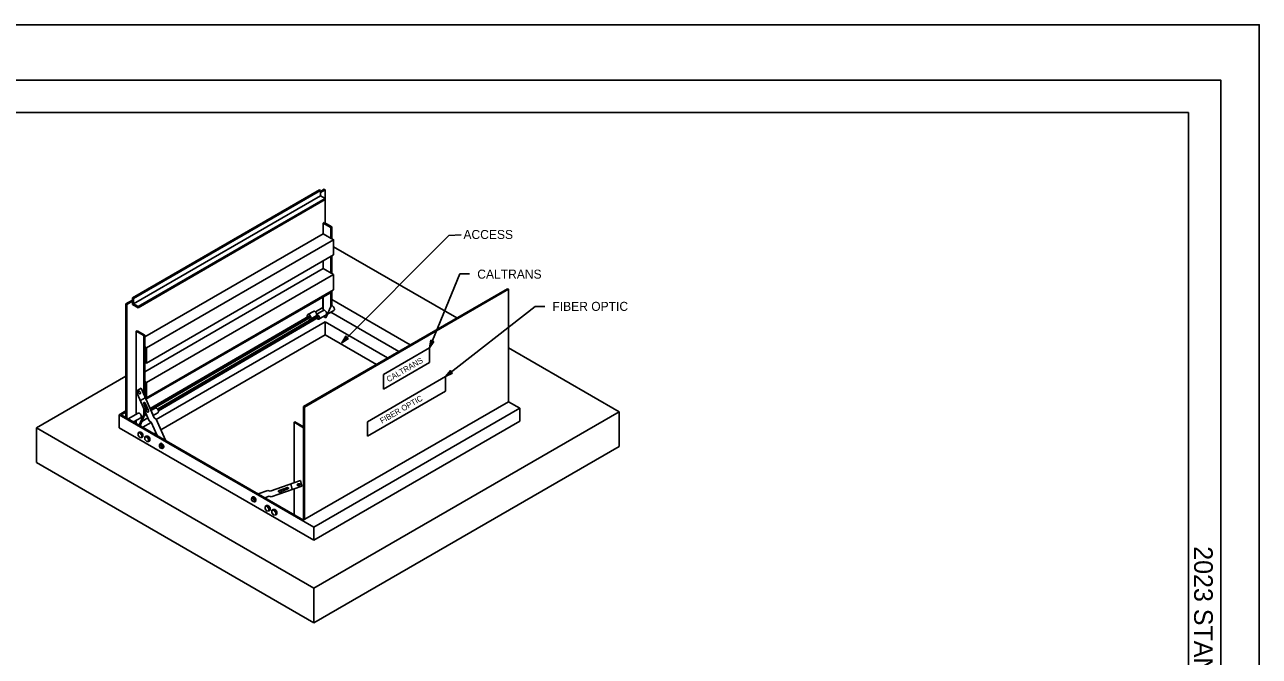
# Model space of a CAD drawing. Extents: x -893 to 867, y -474 to 712.
# Drawn here: x -92 to 867, y 222 to 712 of the extents above; entities that cross this region are included whole.
import ezdxf

# ---------------------------------------------------------------- set-up
doc = ezdxf.new("R2010")
doc.units = 0
for name, color, linetype in [('60 Nongeo Data', 7, 'Continuous'), ('border_PLOTTING-ELEMENTS', 7, 'Continuous'), ('border_rw_22x34_Cut_Lines', 7, 'Continuous'), ('border_SHEET', 7, 'Continuous'), ('border_WITHIN-BORDER-anno', 7, 'Continuous'), ('es_DETAIL', 7, 'Continuous'), ('es_DETAIL-anno', 7, 'Continuous')]:
    doc.layers.add(name, color=color, linetype=linetype)

# ---------------------------------------------------------------- blocks, each defined once
blk = doc.blocks.new('AHT')
at = {"layer": '60 Nongeo Data'}
blk.add_lwpolyline([(-5.9055, 1.3189), (0, 0), (-5.9059, -1.3094), (-5.6957, -0.9602), (-1.3693, -0.0035), (-5.6968, 0.9693), (-5.4886, 0.6205), (-2.7193, 0.002), (-5.4858, -0.6114), (-5.2756, -0.2622), (-4.0791, 0.0031), (-5.2799, 0.2713), (-5.1181, 0), (-5.9059, -1.3094), (-5.1181, 0)], close=True, dxfattribs=at)

msp = doc.modelspace()

# ---------------------------------------------------------------- linework, layer by layer
at = {"layer": 'border_PLOTTING-ELEMENTS'}
for points in [[(-893.45, -474.04), (866.55, -474.04), (866.55, 711.96), (-893.45, 711.96)], [(-863.45, 668.96), (836.55, 668.96), (836.55, -431.04), (-863.45, -431.04)]]:
    msp.add_lwpolyline(points, close=True, dxfattribs=at)
at = {"layer": 'border_rw_22x34_Cut_Lines'}
msp.add_lwpolyline([(-863.45, 668.96), (836.55, 668.96), (836.55, -431.04), (-863.45, -431.04)], close=True, dxfattribs=at)
at = {"layer": 'border_SHEET'}
for p, q in [((-813.45, 643.96), (811.55, 643.96)), ((811.55, 643.96), (811.55, -406.04))]:
    msp.add_line(p, q, dxfattribs=at)
at = {"layer": 'es_DETAIL'}
for p, q in [((-8.38, 500.01), (136.86, 583.86)), ((-7.64, 499.59), (137.59, 583.44)), ((-7.64, 495.37), (137.59, 579.22)), ((-3.99, 493.26), (141.24, 577.11)), ((-3.99, 492.42), (141.24, 576.27)), ((136.86, 583.86), (137.59, 583.44)), ((137.59, 582.59), (140.51, 584.28)), ((137.59, 581.75), (141.24, 583.86)), ((137.59, 583.44), (137.59, 579.22)), ((141.24, 577.11), (137.59, 579.22)), ((140.51, 584.28), (141.24, 583.86)), ((141.24, 583.86), (141.24, 558.04)), ((141.24, 576.27), (141.24, 577.11)), ((140.5, 558.47), (139.76, 558.05)), ((139.76, 558.05), (145.61, 554.68)), ((139.78, 549.79), (139.78, 558.06)), ((140.5, 558.47), (146.35, 555.1)), ((139.78, 549.79), (1.12, 469.74)), ((146.35, 555.1), (145.61, 554.68)), ((145.62, 546.42), (145.62, 554.68)), ((146.35, 555.1), (146.35, 546)), ((147.82, 545.15), (2.59, 461.3)), ((147.82, 539.7), (243.49, 484.48)), ((147.82, 533.34), (2.56, 449.48)), ((139.78, 522.79), (139.78, 528.7)), ((145.62, 519.42), (145.62, 532.07)), ((146.35, 532.5), (146.35, 519)), ((139.78, 522.79), (1.12, 442.74)), ((147.82, 518.15), (2.59, 434.3)), ((-8.38, 500.01), (-8.38, 494.95)), ((-8.38, 500.01), (-7.64, 499.59)), ((-7.64, 499.59), (-7.64, 495.37)), ((144.89, 503.81), (2.12, 421.38)), ((147.82, 506.34), (2.56, 422.48)), ((124.43, 415.74), (282.82, 507.18)), ((125.16, 415.32), (283.55, 506.76)), ((139.5, 492.58), (139.5, 500.69)), ((139.78, 490.31), (139.78, 500.86)), ((144.89, 503.81), (144.89, 504.65)), ((145.62, 493.48), (145.62, 505.07)), ((146.35, 505.5), (146.35, 493.9)), ((146.35, 498.75), (207.28, 463.57)), ((282.82, 507.18), (283.55, 506.76)), ((283.55, 506.76), (283.55, 419.54)), ((-13.49, 495.37), (-8.38, 498.32)), ((-13.49, 495.37), (-12.76, 494.95)), ((-13.49, 407.3), (-13.49, 495.37)), ((-12.76, 494.95), (-8.38, 497.48)), ((-12.76, 406.88), (-12.76, 494.95)), ((-8.38, 494.95), (-3.99, 492.42)), ((-3.99, 493.26), (-7.64, 495.37)), ((-3.99, 492.42), (-3.99, 493.26)), ((127.78, 487.07), (132.17, 489.61)), ((139.5, 492.58), (133.63, 489.19)), ((134.63, 487.34), (139.9, 490.38)), ((139.5, 492.58), (139.78, 492.42)), ((145.62, 493.48), (141.88, 484.46)), ((143.13, 487.48), (147.99, 490.28)), ((146.35, 493.9), (145.62, 493.48)), ((145.73, 488.98), (198.51, 458.51)), ((128.45, 485.92), (5.27, 414.19)), ((129.18, 485.5), (5.56, 413.52)), ((129.18, 484.65), (5.86, 412.84)), ((141.24, 481.45), (10.08, 405.73)), ((135, 486.01), (11.08, 413.86)), ((135.73, 485.59), (11.47, 413.24)), ((135.73, 484.74), (11.74, 412.55)), ((129.18, 485.5), (128.45, 485.92)), ((129.18, 484.65), (129.18, 485.5)), ((129.85, 483.49), (134.23, 486.03)), ((135.73, 485.59), (135, 486.01)), ((135.73, 484.74), (135.73, 485.59)), ((136.39, 483.59), (141.97, 486.8)), ((141.88, 484.46), (139.89, 485.6)), ((141.24, 481.45), (189.74, 453.45)), ((141.24, 481.45), (141.24, 471.32)), ((-4.74, 474.62), (-5.47, 474.2)), ((-5.47, 474.2), (0.39, 470.83)), ((-5.45, 409.79), (-5.45, 474.19)), ((-4.74, 474.62), (1.11, 471.25)), ((1.11, 471.25), (0.39, 470.83)), ((0.39, 425.32), (0.39, 470.83)), ((1.12, 471.24), (1.12, 423.65)), ((141.24, 471.32), (13.62, 397.64)), ((141.24, 471.32), (146.17, 468.47)), ((141.24, 471.32), (180.97, 448.38)), ((2.59, 461.3), (1.12, 462.15)), ((2.59, 449.49), (2.59, 461.3)), ((186.49, 440.63), (222.22, 461.26)), ((222.22, 449.82), (222.22, 461.26)), ((283.55, 461.35), (369.42, 411.78)), ((1.12, 450.33), (2.59, 449.49)), ((186.49, 429.19), (222.22, 449.82)), ((-13.49, 439.36), (-82.92, 399.28)), ((2.59, 434.3), (1.12, 435.15)), ((2.59, 422.49), (2.59, 434.3)), ((174, 403.99), (234.71, 439.05)), ((186.49, 429.19), (186.49, 440.63)), ((234.71, 427.78), (234.71, 439.05)), ((-5.45, 427.73), (-1.63, 429.94)), ((4.65, 404.67), (-5.45, 427.73)), ((-2.24, 420.4), (1.58, 422.6)), ((8.46, 406.91), (-1.63, 429.94)), ((1.31, 423.23), (2.59, 422.49)), ((174, 392.72), (234.71, 427.78)), ((-18.61, 409.41), (-13.49, 412.37)), ((0.32, 418.16), (2.35, 413.24)), ((0.39, 409.63), (0.39, 414.39)), ((0.39, 413.43), (0.39, 414.39)), ((0.92, 416.7), (2.59, 415.74)), ((1.12, 416.58), (1.12, 416.21)), ((1.12, 412.72), (1.12, 409.63)), ((3.7, 413.1), (1.68, 417.99)), ((5.94, 412.65), (9.32, 414.6)), ((283.55, 419.54), (123.7, 327.25)), ((124.43, 327.67), (124.43, 415.74)), ((124.43, 415.74), (125.16, 415.32)), ((125.16, 328.09), (125.16, 415.32)), ((292.32, 414.47), (132.47, 322.19)), ((283.55, 419.54), (292.32, 414.47)), ((292.32, 414.47), (292.32, 404.35)), ((-18.61, 409.41), (132.47, 322.19)), ((-18.61, 399.29), (-18.61, 409.41)), ((-17.14, 409.41), (-13.49, 411.52)), ((-17.14, 409.41), (124.43, 327.67)), ((-11.62, 406.22), (-4.01, 410.62)), ((-7.49, 403.84), (-1.94, 407.04)), ((-5.45, 402.66), (-5.45, 405.01)), ((0.39, 409.63), (-3.07, 401.29)), ((1.12, 409.63), (-2.48, 400.95)), ((3.65, 406.95), (-1.14, 404.18)), ((6.24, 403.51), (-0.34, 399.71)), ((0.39, 409.63), (1.12, 409.63)), ((0.66, 408.52), (2.5, 409.58)), ((1.12, 410.68), (1.84, 411.09)), ((6.15, 403.73), (4.65, 404.67)), ((10.7, 393.34), (6.15, 403.73)), ((7.61, 408.84), (11.38, 411.02)), ((9.99, 405.94), (8.46, 406.91)), ((17.14, 389.62), (9.99, 405.94)), ((117.13, 403.54), (117.76, 403.9)), ((117.13, 403.54), (124.43, 399.32)), ((117.13, 356.63), (117.13, 403.54)), ((117.76, 403.9), (124.43, 400.05)), ((369.42, 411.78), (132.47, 274.94)), ((292.32, 404.35), (132.47, 312.06)), ((174, 392.72), (174, 403.99)), ((369.42, 384.77), (369.42, 411.78)), ((-82.92, 399.28), (132.47, 274.93)), ((-82.92, 372.28), (-82.92, 399.28)), ((-18.61, 399.29), (132.47, 312.06)), ((-4.06, 395.32), (-3.07, 395.89)), ((-2.64, 395.44), (-4.06, 395.32)), ((-4.06, 395.32), (-4.06, 393.41)), ((-4.06, 393.41), (-2.63, 391.63)), ((-1.66, 396.01), (-3.07, 395.89)), ((-2.64, 395.44), (-1.66, 396.01)), ((-1.2, 393.65), (-2.64, 395.44)), ((-0.22, 394.22), (-1.66, 396.01)), ((-1.2, 393.65), (-0.22, 394.22)), ((-1.2, 391.75), (-1.2, 393.65)), ((-0.22, 392.32), (-0.22, 394.22)), ((9.78, 395.43), (8.43, 394.65)), ((-2.63, 391.63), (-1.2, 391.75)), ((-1.2, 391.75), (-0.22, 392.32)), ((1.29, 392.23), (2.28, 392.8)), ((2.71, 392.35), (1.29, 392.23)), ((1.29, 392.23), (1.29, 390.32)), ((1.29, 390.32), (2.72, 388.54)), ((3.7, 392.92), (2.28, 392.8)), ((2.71, 392.35), (3.7, 392.92)), ((4.15, 390.56), (2.71, 392.35)), ((2.72, 388.54), (4.15, 388.66)), ((5.13, 391.13), (3.7, 392.92)), ((4.15, 390.56), (5.13, 391.13)), ((4.15, 388.66), (4.15, 390.56)), ((4.15, 388.66), (5.13, 389.23)), ((5.13, 389.23), (5.13, 391.13)), ((12.5, 385.97), (13.16, 386.35)), ((13.44, 386.05), (12.5, 385.97)), ((12.5, 385.97), (12.5, 384.7)), ((12.5, 384.7), (13.45, 383.51)), ((13.07, 386.95), (13.44, 387.16)), ((14.1, 386.43), (13.16, 386.35)), ((13.44, 386.05), (14.1, 386.43)), ((14.4, 384.86), (13.44, 386.05)), ((13.45, 383.51), (14.4, 383.59)), ((15.06, 385.24), (14.1, 386.43)), ((14.4, 384.86), (15.06, 385.24)), ((14.4, 383.59), (14.4, 384.86)), ((14.4, 383.59), (15.06, 383.97)), ((15.06, 383.97), (15.06, 385.24)), ((15.14, 383.37), (15.51, 383.58)), ((369.42, 384.77), (132.47, 247.94)), ((29.39, 381.75), (29.35, 381.73)), ((-82.92, 372.28), (132.47, 247.93)), ((98.46, 350.13), (122.2, 358.4)), ((115.62, 351.46), (114.64, 355.76)), ((123.19, 354.1), (122.2, 358.4)), ((84.7, 345.54), (85.06, 345.75)), ((89.24, 347.99), (96.71, 350.59)), ((94.28, 345.08), (97.7, 346.27)), ((96.71, 350.59), (98.46, 350.13)), ((97.7, 346.27), (99.41, 345.82)), ((99.41, 345.82), (123.19, 354.1)), ((106.23, 350.85), (111.19, 352.7)), ((112.24, 351.82), (107.25, 349.96)), ((117.13, 331.89), (117.13, 351.99)), ((84.12, 344.56), (84.78, 344.94)), ((85.07, 344.64), (84.12, 344.56)), ((84.12, 344.56), (84.12, 343.28)), ((84.12, 343.28), (85.07, 342.1)), ((85.72, 345.02), (84.78, 344.94)), ((85.07, 344.64), (85.72, 345.02)), ((86.02, 343.44), (85.07, 344.64)), ((85.07, 342.1), (86.02, 342.18)), ((86.68, 343.82), (85.72, 345.02)), ((86.02, 343.44), (86.68, 343.82)), ((86.02, 342.18), (86.02, 343.44)), ((86.02, 342.18), (86.68, 342.56)), ((86.68, 342.56), (86.68, 343.82)), ((86.76, 341.96), (87.13, 342.17)), ((94.6, 338.36), (95.59, 338.93)), ((96.02, 338.48), (94.6, 338.36)), ((94.6, 336.46), (94.6, 338.36)), ((94.6, 336.45), (96.03, 334.67)), ((97, 339.05), (95.59, 338.93)), ((96.02, 338.48), (97, 339.05)), ((97.46, 336.69), (96.02, 338.48)), ((98.44, 337.26), (97, 339.05)), ((97.46, 336.69), (98.44, 337.26)), ((97.46, 334.79), (97.46, 336.69)), ((98.44, 337.26), (98.44, 335.35)), ((99.95, 335.27), (100.94, 335.84)), ((102.36, 335.96), (100.94, 335.84)), ((101.37, 335.39), (102.36, 335.96)), ((103.79, 334.17), (102.36, 335.96)), ((96.03, 334.67), (97.46, 334.79)), ((97.46, 334.79), (98.44, 335.36)), ((101.37, 335.39), (99.95, 335.27)), ((99.95, 335.27), (99.95, 333.36)), ((99.95, 333.36), (101.38, 331.58)), ((102.81, 333.6), (101.37, 335.39)), ((101.38, 331.58), (102.81, 331.7)), ((102.81, 333.6), (103.79, 334.17)), ((102.81, 331.7), (102.81, 333.6)), ((102.81, 331.7), (103.79, 332.27)), ((103.79, 332.27), (103.79, 334.17)), ((132.47, 322.19), (132.47, 312.06)), ((132.47, 247.93), (132.47, 274.94))]:
    msp.add_line(p, q, dxfattribs=at)
for points in [[(147.82, 533.34), (147.82, 545.15), (139.78, 549.79)], [(147.82, 506.34), (147.82, 518.15), (139.78, 522.79)]]:
    msp.add_lwpolyline(points, dxfattribs=at)
for centre, radius, start, end in [((132.52, 488.99), 0.715, 84.34287, 120), ((132.45, 488.2), 1.51, 60, 84.34287), ((132.02, 487.46), 2.36, 43.44948, 60), ((131.14, 486.63), 3.57, 30, 43.44948), ((140.26, 489.76), 0.715, 84.34287, 120), ((140.18, 488.97), 1.51, 60, 84.34287), ((139.75, 488.24), 2.36, 43.44948, 60), ((138.88, 487.41), 3.57, 30, 43.44948), ((138.88, 487.41), 3.57, 16.55052, 30), ((146.28, 493.24), 0.715, 84.34287, 84.42361), ((146.21, 492.46), 1.51, 60, 84.34287), ((145.78, 491.72), 2.36, 43.44948, 60), ((144.9, 490.89), 3.57, 30, 43.44948), ((144.9, 490.89), 3.57, 16.55052, 30), ((147.64, 490.9), 0.715, 300, 335.65713), ((146.91, 491.23), 1.51, 335.65713, 360), ((146.06, 491.23), 2.36, 360, 16.55052), ((128.86, 486.13), 1.51, 155.65713, 180), ((129.72, 486.13), 2.36, 180, 196.55052), ((130.87, 486.47), 3.57, 196.55052, 198.25284), ((128.14, 486.45), 0.715, 120, 155.65713), ((128.14, 486.45), 0.715, 84.34287, 120), ((128.06, 485.67), 1.51, 60, 84.34287), ((130.87, 486.47), 3.57, 221.88814, 223.44948), ((130, 485.64), 2.36, 223.44948, 240), ((127.64, 484.93), 2.36, 43.44948, 60), ((129.57, 484.9), 1.51, 240, 264.34287), ((126.76, 484.1), 3.57, 30, 43.44948), ((129.49, 484.11), 0.715, 264.34287, 300), ((126.76, 484.1), 3.57, 16.55052, 30), ((129.49, 484.11), 0.715, 300, 335.65713), ((128.77, 484.44), 1.51, 335.65713, 360), ((127.92, 484.44), 2.36, 0, 16.55052), ((136.26, 486.22), 2.36, 189.03157, 196.55052), ((137.42, 486.56), 3.57, 196.55052, 198.25284), ((131.14, 486.63), 3.57, 16.55052, 30), ((133.88, 486.64), 0.715, 300, 335.65713), ((133.15, 486.97), 1.51, 335.65713, 0), ((132.3, 486.97), 2.36, 0, 16.55052), ((134.69, 486.55), 0.715, 84.34287, 93.30134), ((134.61, 485.76), 1.51, 60, 84.34287), ((137.42, 486.56), 3.57, 221.88814, 223.44948), ((136.54, 485.73), 2.36, 223.44948, 240), ((134.18, 485.02), 2.36, 43.44948, 60), ((136.12, 485), 1.51, 240, 264.34287), ((133.3, 484.19), 3.57, 30, 43.44948), ((136.04, 484.21), 0.715, 264.34287, 300), ((133.3, 484.19), 3.57, 16.55052, 30), ((136.04, 484.21), 0.715, 300, 335.65713), ((135.31, 484.53), 1.51, 335.65713, 360), ((134.46, 484.53), 2.36, 0, 16.55052), ((141.61, 487.42), 0.715, 300, 335.65713), ((140.89, 487.75), 1.51, 335.65713, 0), ((140.03, 487.75), 2.36, 0, 16.55052), ((-2.99, 427.17), 0.905, 155.65713, 180), ((-2.47, 427.17), 1.42, 180, 196.55052), ((-1.78, 427.38), 2.14, 196.55052, 210), ((-3.42, 427.37), 0.429, 120, 155.65713), ((-3.42, 427.37), 0.429, 84.34287, 120), ((-1.78, 427.38), 2.14, 210, 223.44948), ((-3.47, 426.89), 0.905, 60, 84.34287), ((-2.3, 426.88), 1.42, 223.44948, 240), ((-3.72, 426.45), 1.42, 43.44948, 60), ((-2.56, 426.44), 0.905, 240, 264.34287), ((-4.25, 425.95), 2.14, 30, 43.44948), ((-2.61, 425.96), 0.429, 264.34287, 300), ((-4.25, 425.95), 2.14, 16.55052, 30), ((-2.61, 425.96), 0.429, 300, 335.65713), ((-3.04, 426.16), 0.905, 335.65713, 0), ((-3.55, 426.16), 1.42, 0, 16.55052), ((1.02, 418.5), 0.754, 155.65713, 180), ((1.45, 418.5), 1.18, 180, 196.55052), ((2.03, 418.67), 1.78, 196.55052, 208.36224), ((0.66, 418.66), 0.358, 120, 155.65713), ((0.66, 418.66), 0.358, 84.34287, 120), ((0.62, 418.27), 0.754, 60, 84.34287), ((0.41, 417.9), 1.18, 43.44948, 60), ((-0.03, 417.48), 1.78, 30, 43.44948), ((-0.03, 417.48), 1.78, 16.55052, 30), ((3.24, 413.06), 0.905, 155.65713, 180), ((3.75, 413.06), 1.42, 180, 196.55052), ((4.44, 413.26), 2.14, 196.55052, 210), ((2.8, 413.25), 0.429, 120, 155.65713), ((2.8, 413.25), 0.429, 84.34287, 120), ((2.76, 412.78), 0.905, 60, 84.34287), ((2.5, 412.33), 1.42, 43.44948, 60), ((1.98, 411.84), 2.14, 30, 43.44948), ((1.98, 411.84), 2.14, 16.55052, 30), ((2.67, 412.04), 1.42, 0, 16.55052), ((9.67, 413.98), 0.715, 84.34287, 120), ((9.6, 413.19), 1.51, 60, 84.34287), ((9.17, 412.45), 2.36, 43.44948, 60), ((8.29, 411.62), 3.57, 30, 43.44948), ((8.29, 411.62), 3.57, 16.55052, 30), ((9.45, 411.97), 2.36, 0, 16.55052), ((-3.65, 410), 0.715, 84.34287, 120), ((-3.73, 409.21), 1.51, 60, 84.34287), ((-4.16, 408.47), 2.36, 43.44948, 60), ((-5.03, 407.64), 3.57, 30, 43.44948), ((-5.03, 407.64), 3.57, 16.55052, 30), ((-2.3, 407.66), 0.715, 300, 335.65713), ((-3.02, 407.99), 1.51, 335.65713, 0), ((-3.88, 407.99), 2.36, 360, 16.55052), ((4.44, 413.26), 2.14, 210, 223.44948), ((3.92, 412.76), 1.42, 223.44948, 240), ((3.66, 412.32), 0.905, 240, 264.34287), ((3.61, 411.85), 0.429, 264.34287, 300), ((3.61, 411.85), 0.429, 300, 335.65713), ((3.18, 412.04), 0.905, 335.65713, 360), ((4.79, 409.92), 2.36, 43.44948, 47.91053), ((3.91, 409.09), 3.57, 30, 43.44948), ((3.91, 409.09), 3.57, 16.55052, 30), ((5.07, 409.44), 2.36, 0, 16.55052), ((5.92, 409.44), 1.51, 353.89697, 360), ((11.03, 411.64), 0.715, 300, 335.65713), ((10.3, 411.97), 1.51, 335.65713, 0), ((14.15, 386), 1.51, 155.65713, 177.97339), ((13.43, 386.33), 0.715, 120, 155.65713), ((13.43, 386.33), 0.715, 84.34287, 120), ((13.8, 386.54), 0.715, 84.34287, 120), ((13.35, 385.54), 1.51, 60, 84.34287), ((13.72, 385.75), 1.51, 60, 84.34287), ((15.29, 385.52), 2.36, 236.181, 240), ((12.93, 384.8), 2.36, 43.44948, 60), ((14.86, 384.78), 1.51, 240, 264.34287), ((13.29, 385.01), 2.36, 43.44948, 60), ((12.05, 383.97), 3.57, 30, 43.44948), ((12.42, 384.18), 3.57, 30, 43.44948), ((12.05, 383.97), 3.57, 16.55052, 30), ((14.78, 383.99), 0.715, 300, 335.65713), ((14.06, 384.32), 1.51, 335.65713, 0), ((13.21, 384.32), 2.36, 360, 16.55052), ((12.42, 384.18), 3.57, 16.55052, 30), ((15.15, 384.2), 0.715, 300, 335.65713), ((14.43, 384.53), 1.51, 335.65713, 360), ((13.57, 384.53), 2.36, 0, 16.55052), ((14.78, 383.99), 0.715, 264.34287, 300), ((119.95, 354.98), 0.429, 157.20039, 192.85752), ((119.95, 354.98), 0.429, 192.85752, 228.51465), ((120.39, 354.79), 0.905, 132.85752, 157.20039), ((120.74, 354.42), 1.42, 116.30699, 132.85752), ((121.06, 353.77), 2.14, 102.85752, 116.30699), ((121.06, 353.77), 2.14, 89.40804, 102.85752), ((121.07, 354.49), 1.42, 72.85752, 89.40804), ((120.75, 355.9), 1.42, 296.30699, 312.85752), ((121.22, 354.98), 0.905, 48.51465, 72.85752), ((121.1, 355.52), 0.905, 312.85752, 337.20039), ((121.53, 355.34), 0.429, 12.85752, 48.51465), ((121.53, 355.34), 0.429, 337.20039, 12.85752), ((85.78, 344.59), 1.51, 155.65713, 177.97339), ((85.05, 344.92), 0.715, 120, 155.65713), ((85.05, 344.92), 0.715, 84.34287, 120), ((85.42, 345.13), 0.715, 84.34287, 120), ((84.98, 344.13), 1.51, 60, 84.34287), ((85.34, 344.34), 1.51, 60, 84.34287), ((84.55, 343.39), 2.36, 43.44948, 60), ((84.91, 343.6), 2.36, 43.44948, 60), ((84.04, 342.77), 3.57, 30, 43.44948), ((105.37, 349.94), 0.429, 157.20039, 192.85752), ((105.37, 349.94), 0.429, 192.85752, 228.51465), ((105.81, 349.75), 0.905, 132.85752, 157.20039), ((105.69, 350.29), 0.905, 228.51465, 252.85752), ((106.16, 349.38), 1.42, 116.30699, 132.85752), ((105.84, 350.78), 1.42, 252.85752, 269.40804), ((106.48, 348.73), 2.14, 102.85752, 116.30699), ((105.85, 351.51), 2.14, 269.40804, 282.85752), ((106.48, 348.73), 2.14, 89.40804, 102.85752), ((105.85, 351.51), 2.14, 282.85752, 296.30699), ((106.49, 349.45), 1.42, 72.85752, 89.40804), ((106.17, 350.86), 1.42, 296.30699, 312.85752), ((106.64, 349.94), 0.905, 48.51465, 72.85752), ((106.52, 350.48), 0.905, 312.85752, 337.20039), ((106.95, 350.3), 0.429, 12.85752, 48.51465), ((106.95, 350.3), 0.429, 337.20039, 12.85752), ((111.98, 351.1), 1.78, 102.85752, 116.30699), ((111.98, 351.1), 1.78, 89.40804, 102.85752), ((111.45, 353.41), 1.78, 284.49528, 296.30699), ((111.99, 351.7), 1.18, 72.85752, 89.40804), ((111.72, 352.87), 1.18, 296.30699, 312.85752), ((112.11, 352.11), 0.754, 48.51465, 72.85752), ((112.01, 352.56), 0.754, 312.85752, 337.20039), ((112.38, 352.41), 0.358, 12.85752, 48.51465), ((112.38, 352.41), 0.358, 337.20039, 12.85752), ((120.27, 355.33), 0.905, 228.51465, 252.85752), ((120.42, 355.82), 1.42, 252.85752, 269.40804), ((120.43, 356.55), 2.14, 269.40804, 282.85752), ((120.43, 356.55), 2.14, 282.85752, 296.30699), ((86.91, 344.1), 2.36, 236.181, 240), ((86.48, 343.36), 1.51, 240, 264.34287), ((83.67, 342.56), 3.57, 30, 43.44948), ((86.41, 342.57), 0.715, 264.34287, 300), ((83.67, 342.56), 3.57, 16.55052, 30), ((86.41, 342.57), 0.715, 300, 335.65713), ((85.68, 342.9), 1.51, 335.65713, 0), ((84.83, 342.9), 2.36, 360, 16.55052), ((84.04, 342.77), 3.57, 16.55052, 30), ((86.77, 342.79), 0.715, 300, 335.65713), ((86.05, 343.11), 1.51, 335.65713, 360), ((85.19, 343.11), 2.36, 0, 16.55052)]:
    msp.add_arc(centre, radius, start, end, dxfattribs=at)
at = {"layer": 'es_DETAIL-anno'}
for points in [[(246.84, 548.93), (237.26, 548.43), (154.16, 465.32)], [(253.34, 518.67), (245.84, 518.67), (222.21, 461.27)], [(311.73, 493.48), (304.23, 493.48), (234.71, 439.05)]]:
    msp.add_lwpolyline(points, dxfattribs=at)

# ---------------------------------------------------------------- block references
for p, rotation in [((154.16, 465.32), -134.99999999999883), ((222.21, 461.27), -112.36874133343578), ((234.71, 439.05), -141.9381409924188)]:
    msp.add_blockref('AHT', p, dxfattribs=dict(at, rotation=rotation))

# ---------------------------------------------------------------- texts
at = {"layer": 'border_WITHIN-BORDER-anno'}
msp.add_text('2023 STANDARD PLAN ES-8D', height=14.5, rotation=270, dxfattribs=at).set_placement((815.92, 307.4))
at = {"layer": 'es_DETAIL-anno'}
for s, p in [('ACCESS', (248.6, 545.73)), ('CALTRANS', (259.34, 514.98)), ('FIBER OPTIC', (317.68, 489.99))]:
    msp.add_text(s, height=7, dxfattribs=at).set_placement(p)
for s, p in [('CALTRANS', (190.41, 434.55)), ('FIBER OPTIC', (185.39, 402.4))]:
    msp.add_text(s, height=4.41, rotation=30, dxfattribs=at).set_placement(p)

doc.saveas('drawing.dxf')
